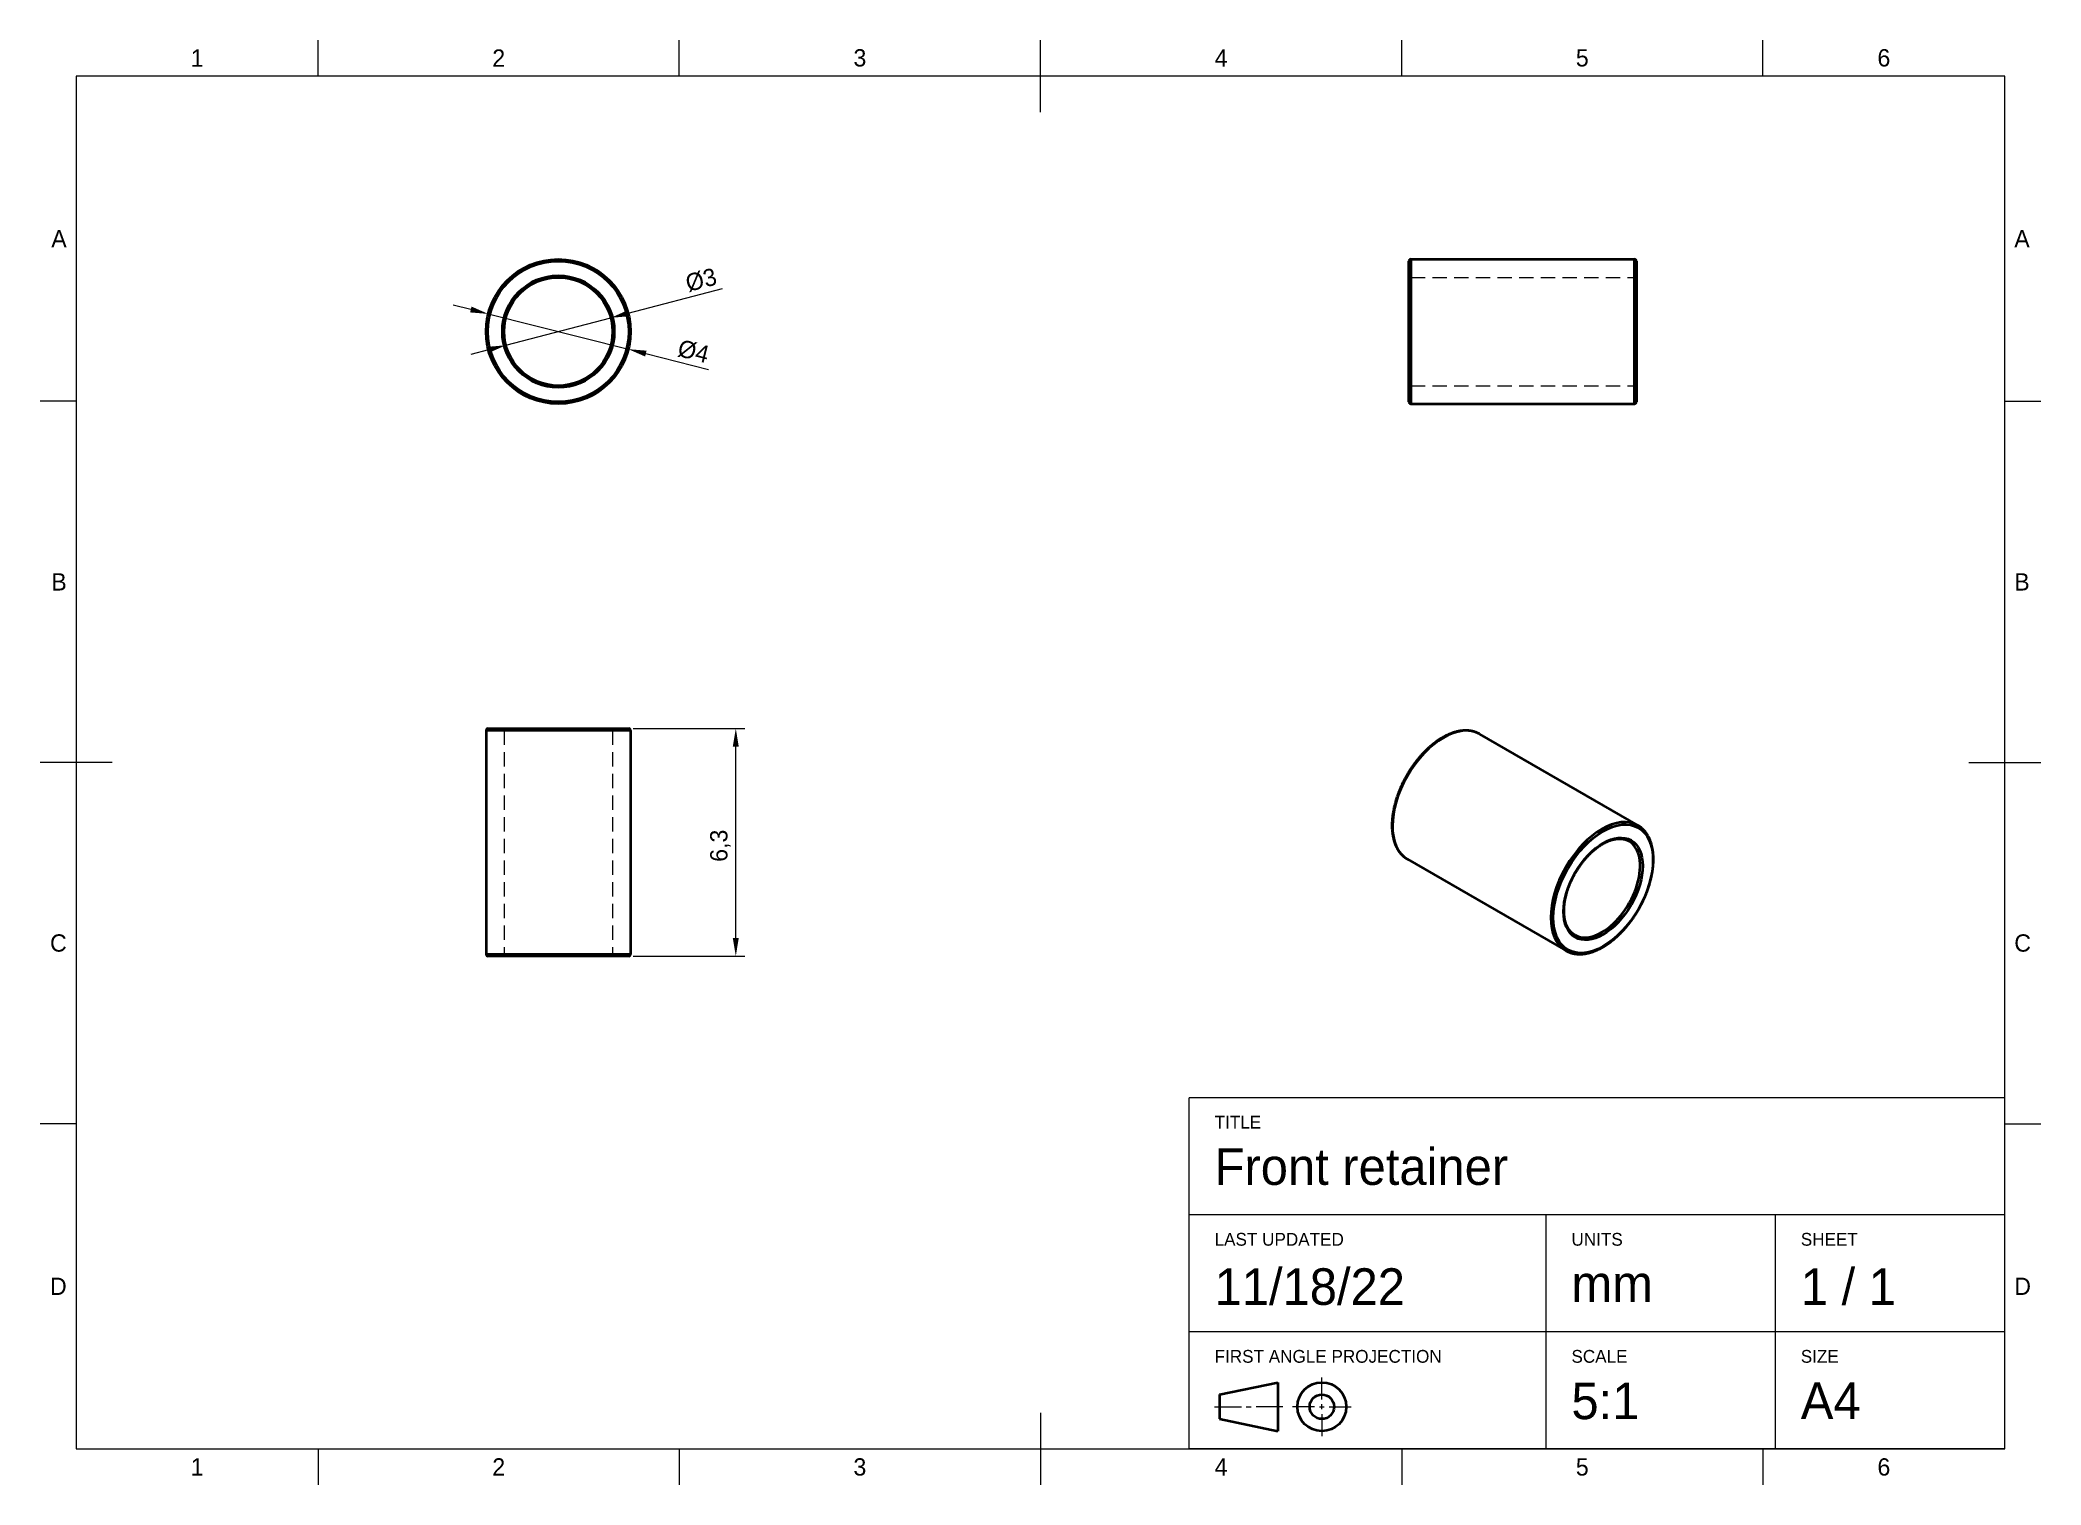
# Model space of a CAD drawing. Header units: millimetres. Extents: x 15 to 292, y 5 to 205.
import ezdxf

# ---------------------------------------------------------------- set-up
doc = ezdxf.new("R2010")
doc.units = ezdxf.units.MM
doc.linetypes.add('DraftedLine', pattern=[3, 2, -1])
for name, color, linetype in [('Annotations', 7, 'Continuous'), ('Border', 7, 'Continuous'), ('Geometries', 7, 'Continuous')]:
    doc.layers.add(name, color=color, linetype=linetype)
doc.styles.add('Shapr0', font='txt', dxfattribs={"height": 2.3925})
doc.styles.add('Shapr1', font='txt', dxfattribs={"height": 2.3925})
doc.styles.add('Shapr2', font='txt', dxfattribs={"height": 2.3925})
doc.styles.add('Shapr4', font='txt', dxfattribs={"height": 2.3925})
doc.dimstyles.new('ISO-25', dxfattribs={"dimtxt": 2.5, "dimasz": 2.5, "dimexe": 1.25, "dimexo": 0.625, "dimtad": 1, "dimtxsty": 'Standard', "dimcen": 2.5, "dimadec": 0, "dimazin": 0, "dimtfac": 1, "dimtmove": 0, "dimatfit": 3, "dimfxl": 1, "dimarcsym": 0})

# ---------------------------------------------------------------- blocks, each defined once
blk = doc.blocks.new('*D2')
at = {"layer": 'Annotations', "color": 0, "linetype": 'Continuous', "lineweight": 15}
for p, q in [((74.63, 167.7), (72.2, 168.31)), ((77.05, 167.09), (96.45, 162.21)), ((98.87, 161.6), (107.55, 159.41))]:
    blk.add_line(p, q, dxfattribs=at)
at = {"layer": 'Annotations', "color": 0}
for points in [[(74.53, 167.3), (74.73, 168.11), (77.05, 167.09)], [(98.97, 162), (98.77, 161.19), (96.45, 162.21)]]:
    blk.add_solid(points, dxfattribs=at)
at = {"layer": 'Defpoints', "color": 0}
for p in [(77.05, 167.09), (96.45, 162.21)]:
    blk.add_point(p, dxfattribs=at)
at = {"layer": 'Annotations', "color": 0, "lineweight": 15, "insert": (105.46, 161.89), "char_height": 2.393, "attachment_point": 5, "rotation": 345.8639, "style": 'Shapr2'}
blk.add_mtext('\\A1;%%c4', dxfattribs=at)
blk = doc.blocks.new('*D3')
at = {"layer": 'Annotations', "color": 0, "linetype": 'Continuous', "lineweight": 15}
for p, q in [((96.43, 167.18), (109.49, 170.59)), ((79.49, 162.75), (94.01, 166.55)), ((77.07, 162.12), (74.66, 161.49))]:
    blk.add_line(p, q, dxfattribs=at)
at = {"layer": 'Annotations', "color": 0}
for points in [[(96.32, 167.58), (96.53, 166.77), (94.01, 166.55)], [(77.18, 161.72), (76.97, 162.53), (79.49, 162.75)]]:
    blk.add_solid(points, dxfattribs=at)
at = {"layer": 'Defpoints', "color": 0}
for p in [(94.01, 166.55), (79.49, 162.75)]:
    blk.add_point(p, dxfattribs=at)
at = {"layer": 'Annotations', "color": 0, "lineweight": 15, "insert": (106.52, 171.78), "char_height": 2.393, "attachment_point": 5, "rotation": 14.6432, "style": 'Shapr2'}
blk.add_mtext('\\A1;%%c3', dxfattribs=at)
blk = doc.blocks.new('*D4')
at = {"layer": 'Annotations', "color": 0, "linetype": 'Continuous', "lineweight": 15}
for p, q in [((97.12, 109.7), (112.57, 109.7)), ((111.32, 80.7), (111.32, 107.2)), ((97.12, 78.2), (112.57, 78.2))]:
    blk.add_line(p, q, dxfattribs=at)
at = {"layer": 'Annotations', "color": 0}
for points in [[(111.73, 107.2), (110.9, 107.2), (111.32, 109.7)], [(110.9, 80.7), (111.73, 80.7), (111.32, 78.2)]]:
    blk.add_solid(points, dxfattribs=at)
at = {"layer": 'Defpoints', "color": 0}
for p in [(96.5, 109.7), (111.32, 109.7), (96.5, 78.2)]:
    blk.add_point(p, dxfattribs=at)
at = {"layer": 'Annotations', "color": 0, "lineweight": 15, "insert": (109.19, 93.48), "char_height": 2.393, "attachment_point": 5, "rotation": 90, "style": 'Shapr4'}
blk.add_mtext('\\A1;6,3', dxfattribs=at)
blk = doc.blocks.new('*U5')
at = {"layer": 'Border', "linetype": 'Continuous', "lineweight": 15}
for p, q in [((287, 58.6), (174.1, 58.6)), ((174.1, 10), (174.1, 58.6)), ((287, 10), (287, 58.6)), ((287, 42.4), (174.1, 42.4)), ((223.5, 10), (223.5, 42.4)), ((255.25, 10), (255.25, 42.4)), ((287, 26.2), (174.1, 26.2)), ((192.450088, 16.837486), (192.450088, 19.875004)), ((177.6, 15.82498), (181.312522, 15.82498)), ((181.987526, 15.82498), (182.66253, 15.82498)), ((187.050056, 15.82498), (183.337534, 15.82498)), ((191.437582, 15.82498), (188.400064, 15.82498)), ((192.112586, 15.82498), (192.78759, 15.82498)), ((192.450088, 15.487478), (192.450088, 16.162482)), ((192.450088, 14.812474), (192.450088, 11.774956)), ((193.462594, 15.82498), (196.500112, 15.82498)), ((287, 10), (174.1, 10))]:
    blk.add_line(p, q, dxfattribs=at)
at = {"layer": 'Border', "linetype": 'Continuous', "lineweight": 40}
for p, q in [((178.275004, 17.51249), (186.375052, 19.2)), ((178.275004, 17.51249), (178.275004, 14.13747)), ((186.375052, 19.2), (186.375052, 12.44996)), ((178.275004, 14.13747), (186.375052, 12.44996))]:
    blk.add_line(p, q, dxfattribs=at)
for radius in [3.37502, 1.68751]:
    blk.add_circle((192.450088, 15.82498), radius, dxfattribs=at)

msp = doc.modelspace()

# ---------------------------------------------------------------- linework, layer by layer
at = {"layer": 'Border', "linetype": 'Continuous', "lineweight": 15}
for p, q in [((53.5, 200), (53.5, 205)), ((103.5, 200), (103.5, 205)), ((153.5, 195), (153.5, 205)), ((203.5, 200), (203.5, 205)), ((253.5, 200), (253.5, 205)), ((287, 200), (20, 200)), ((20, 200), (20, 10)), ((287, 10), (287, 200)), ((20, 155), (15, 155)), ((287, 155), (292, 155)), ((25, 105), (15, 105)), ((282, 105), (292, 105)), ((20, 55), (15, 55)), ((287, 55), (292, 55)), ((153.5, 15), (153.5, 5)), ((20, 10), (287, 10)), ((53.5, 10), (53.5, 5)), ((103.5, 10), (103.5, 5)), ((203.5, 10), (203.5, 5)), ((253.5, 10), (253.5, 5))]:
    msp.add_line(p, q, dxfattribs=at)
at = {"layer": 'Geometries', "linetype": 'Continuous', "lineweight": 40}
for p, q in [((204.75, 174.65), (204.75, 154.65)), ((204.75, 174.65), (235.75, 174.65)), ((235.75, 154.65), (235.75, 174.65)), ((204.5, 154.9), (204.5, 174.4)), ((236, 174.4), (236, 154.9)), ((204.75, 154.65), (235.75, 154.65)), ((96.75, 109.45), (76.75, 109.45)), ((76.75, 109.45), (76.75, 78.45)), ((77, 109.7), (96.5, 109.7)), ((96.75, 109.45), (96.75, 78.45)), ((214.274, 108.947), (214.265, 108.952)), ((214.29, 108.938), (236.21, 96.282)), ((236.273, 96.245), (236.277, 96.243)), ((204.29, 91.618), (226.21, 78.962)), ((76.75, 78.45), (96.75, 78.45)), ((96.5, 78.2), (77, 78.2)), ((226.226, 78.953), (226.233, 78.949)), ((226.243, 78.943), (226.233, 78.949))]:
    msp.add_line(p, q, dxfattribs=at)
at = {"layer": 'Geometries', "linetype": 'DraftedLine', "lineweight": 15}
for p, q in [((204.75, 172.15), (235.75, 172.15)), ((204.75, 157.15), (235.75, 157.15)), ((79.25, 109.45), (79.25, 78.45)), ((94.25, 109.45), (94.25, 78.45))]:
    msp.add_line(p, q, dxfattribs=at)
at = {"layer": 'Geometries', "linetype": 'Continuous', "lineweight": 40, "flags": 128}
for points in [[(214.265, 108.952), (214.246, 108.963), (214.197, 108.99), (214.147, 109.016), (214.097, 109.042), (214.046, 109.066), (213.995, 109.09), (213.944, 109.113), (213.892, 109.135), (213.84, 109.157), (213.787, 109.178), (213.734, 109.197), (213.68, 109.216), (213.626, 109.235), (213.572, 109.252), (213.517, 109.269), (213.462, 109.285), (213.407, 109.3), (213.351, 109.314), (213.294, 109.327), (213.238, 109.34), (213.181, 109.351), (213.123, 109.362), (213.066, 109.372), (213.008, 109.382), (212.949, 109.39), (212.891, 109.398), (212.831, 109.404), (212.772, 109.41), (212.712, 109.415), (212.652, 109.42), (212.592, 109.423), (212.531, 109.426), (212.47, 109.427), (212.409, 109.428), (212.347, 109.428), (212.286, 109.428), (212.224, 109.426), (212.161, 109.423), (212.098, 109.42), (212.036, 109.416), (211.972, 109.411), (211.909, 109.405), (211.845, 109.399), (211.781, 109.391), (211.717, 109.383), (211.653, 109.374), (211.588, 109.364), (211.524, 109.353), (211.459, 109.341), (211.394, 109.329), (211.328, 109.315), (211.263, 109.301), (211.197, 109.286), (211.131, 109.27), (211.065, 109.254), (210.999, 109.236), (210.933, 109.218), (210.866, 109.199), (210.8, 109.179), (210.733, 109.158), (210.666, 109.137), (210.599, 109.114), (210.532, 109.091), (210.465, 109.067), (210.397, 109.042), (210.33, 109.017), (210.263, 108.99), (210.195, 108.963), (210.127, 108.935), (210.06, 108.906), (209.992, 108.877), (209.924, 108.847), (209.856, 108.815), (209.788, 108.784), (209.721, 108.751), (209.653, 108.717), (209.585, 108.683), (209.517, 108.648), (209.449, 108.612), (209.381, 108.576), (209.313, 108.539), (209.245, 108.501), (209.177, 108.462), (209.109, 108.423), (209.041, 108.382), (208.973, 108.341), (208.905, 108.3), (208.837, 108.257), (208.769, 108.214), (208.702, 108.17), (208.634, 108.126), (208.567, 108.08), (208.499, 108.035), (208.432, 107.988), (208.364, 107.94), (208.297, 107.892), (208.23, 107.844), (208.163, 107.794), (208.096, 107.744), (208.029, 107.693), (207.962, 107.642), (207.896, 107.59), (207.829, 107.537), (207.763, 107.484), (207.697, 107.43), (207.631, 107.375), (207.565, 107.32), (207.499, 107.264), (207.434, 107.207), (207.368, 107.15), (207.303, 107.092), (207.238, 107.033), (207.173, 106.974), (207.109, 106.915), (207.044, 106.855), (206.98, 106.794), (206.916, 106.732), (206.853, 106.67), (206.789, 106.608), (206.726, 106.545), (206.663, 106.481), (206.6, 106.417), (206.537, 106.352), (206.475, 106.286), (206.413, 106.221), (206.351, 106.154), (206.289, 106.087), (206.228, 106.02), (206.167, 105.952), (206.106, 105.883), (206.046, 105.814), (205.986, 105.745), (205.926, 105.675), (205.866, 105.604), (205.807, 105.533), (205.748, 105.462), (205.689, 105.39), (205.631, 105.318), (205.573, 105.245), (205.516, 105.172), (205.458, 105.098), (205.401, 105.024), (205.345, 104.949), (205.288, 104.874), (205.233, 104.799), (205.177, 104.723), (205.122, 104.647), (205.067, 104.571), (205.013, 104.494), (204.959, 104.416), (204.905, 104.339), (204.852, 104.261), (204.799, 104.182), (204.747, 104.104), (204.695, 104.025), (204.643, 103.945), (204.592, 103.865), (204.541, 103.785), (204.491, 103.705), (204.441, 103.624), (204.391, 103.543), (204.342, 103.462), (204.294, 103.38), (204.246, 103.299), (204.198, 103.217), (204.151, 103.134), (204.104, 103.052), (204.057, 102.969), (204.012, 102.886), (203.966, 102.802), (203.921, 102.719), (203.877, 102.635), (203.833, 102.551), (203.79, 102.467), (203.747, 102.382), (203.704, 102.298), (203.662, 102.213), (203.621, 102.128), (203.58, 102.043), (203.539, 101.958), (203.499, 101.872), (203.46, 101.787), (203.421, 101.701), (203.383, 101.615), (203.345, 101.529), (203.308, 101.443), (203.271, 101.357), (203.235, 101.271), (203.199, 101.184), (203.164, 101.098), (203.129, 101.011), (203.095, 100.925), (203.062, 100.838), (203.029, 100.751), (202.996, 100.665), (202.965, 100.578), (202.933, 100.491), (202.903, 100.404), (202.873, 100.317), (202.843, 100.23), (202.814, 100.144), (202.786, 100.057), (202.758, 99.97), (202.731, 99.883), (202.704, 99.796), (202.678, 99.71), (202.653, 99.623), (202.628, 99.536), (202.604, 99.45), (202.58, 99.363), (202.557, 99.277), (202.535, 99.191), (202.513, 99.104), (202.492, 99.018), (202.471, 98.932), (202.451, 98.846), (202.432, 98.761), (202.413, 98.675), (202.395, 98.589), (202.378, 98.504), (202.361, 98.419), (202.344, 98.334), (202.329, 98.249), (202.314, 98.164), (202.299, 98.08), (202.286, 97.995), (202.273, 97.911), (202.26, 97.827), (202.248, 97.744), (202.237, 97.66), (202.227, 97.577), (202.217, 97.494), (202.207, 97.411), (202.199, 97.329), (202.191, 97.246), (202.184, 97.164), (202.177, 97.083), (202.171, 97.001), (202.165, 96.92), (202.161, 96.839), (202.157, 96.759), (202.153, 96.678), (202.15, 96.598), (202.148, 96.519), (202.147, 96.44), (202.146, 96.361), (202.146, 96.282), (202.146, 96.204), (202.147, 96.126), (202.149, 96.048), (202.151, 95.971), (202.154, 95.895), (202.158, 95.818), (202.162, 95.742), (202.167, 95.667), (202.173, 95.591), (202.18, 95.517), (202.186, 95.442), (202.194, 95.368), (202.202, 95.295), (202.211, 95.222), (202.221, 95.149), (202.231, 95.077), (202.242, 95.006), (202.254, 94.935), (202.266, 94.864), (202.279, 94.794), (202.292, 94.724), (202.306, 94.655), (202.321, 94.586), (202.337, 94.518), (202.353, 94.45), (202.369, 94.383), (202.387, 94.316), (202.405, 94.25), (202.423, 94.185), (202.443, 94.12), (202.463, 94.055), (202.483, 93.992), (202.504, 93.928), (202.526, 93.866), (202.548, 93.803), (202.572, 93.742), (202.595, 93.681), (202.619, 93.621), (202.644, 93.561), (202.67, 93.502), (202.696, 93.443), (202.723, 93.385), (202.75, 93.328), (202.778, 93.272), (202.807, 93.216), (202.836, 93.16), (202.865, 93.106), (202.896, 93.052), (202.927, 92.998), (202.958, 92.946), (202.99, 92.894), (203.023, 92.843), (203.056, 92.792), (203.09, 92.742), (203.124, 92.693), (203.159, 92.644), (203.195, 92.597), (203.231, 92.549), (203.267, 92.503), (203.304, 92.457), (203.342, 92.412), (203.38, 92.368), (203.419, 92.325), (203.458, 92.282), (203.498, 92.24), (203.538, 92.199), (203.579, 92.158), (203.621, 92.118), (203.662, 92.079), (203.705, 92.041), (203.748, 92.003), (203.791, 91.966), (203.835, 91.93), (203.879, 91.895), (203.924, 91.861), (203.969, 91.827), (204.015, 91.794), (204.061, 91.762), (204.108, 91.73), (204.155, 91.7), (204.203, 91.67), (204.251, 91.64), (204.275, 91.626)], [(227.321, 81.214), (227.297, 81.231), (227.259, 81.257), (227.222, 81.285), (227.185, 81.313), (227.149, 81.342), (227.114, 81.371), (227.079, 81.402), (227.044, 81.433), (227.01, 81.465), (226.976, 81.497), (226.943, 81.53), (226.911, 81.564), (226.879, 81.599), (226.847, 81.634), (226.816, 81.671), (226.786, 81.707), (226.756, 81.745), (226.726, 81.783), (226.697, 81.822), (226.669, 81.861), (226.641, 81.902), (226.614, 81.943), (226.587, 81.984), (226.561, 82.026), (226.536, 82.069), (226.511, 82.113), (226.486, 82.157), (226.462, 82.202), (226.439, 82.247), (226.416, 82.293), (226.394, 82.34), (226.372, 82.387), (226.351, 82.435), (226.33, 82.483), (226.31, 82.533), (226.291, 82.582), (226.272, 82.633), (226.254, 82.684), (226.236, 82.735), (226.219, 82.787), (226.202, 82.84), (226.186, 82.893), (226.171, 82.947), (226.156, 83.001), (226.142, 83.056), (226.128, 83.112), (226.115, 83.168), (226.103, 83.224), (226.091, 83.282), (226.079, 83.339), (226.069, 83.397), (226.059, 83.456), (226.049, 83.515), (226.04, 83.575), (226.032, 83.635), (226.024, 83.696), (226.017, 83.757), (226.011, 83.818), (226.005, 83.88), (226, 83.943), (225.995, 84.006), (225.991, 84.069), (225.988, 84.133), (225.985, 84.197), (225.983, 84.262), (225.981, 84.327), (225.98, 84.393), (225.98, 84.459), (225.98, 84.525), (225.981, 84.592), (225.983, 84.659), (225.985, 84.726), (225.988, 84.794), (225.991, 84.862), (225.995, 84.931), (226, 85), (226.005, 85.069), (226.011, 85.138), (226.018, 85.208), (226.025, 85.278), (226.033, 85.348), (226.041, 85.419), (226.05, 85.49), (226.06, 85.561), (226.07, 85.633), (226.081, 85.704), (226.092, 85.776), (226.104, 85.848), (226.117, 85.921), (226.13, 85.993), (226.144, 86.066), (226.159, 86.139), (226.174, 86.212), (226.19, 86.286), (226.206, 86.359), (226.223, 86.433), (226.241, 86.507), (226.259, 86.581), (226.278, 86.655), (226.297, 86.729), (226.317, 86.804), (226.337, 86.878), (226.359, 86.953), (226.38, 87.027), (226.403, 87.102), (226.426, 87.177), (226.449, 87.252), (226.473, 87.326), (226.498, 87.401), (226.523, 87.476), (226.549, 87.551), (226.575, 87.626), (226.602, 87.701), (226.629, 87.776), (226.657, 87.851), (226.686, 87.926), (226.715, 88.001), (226.745, 88.076), (226.775, 88.151), (226.806, 88.225), (226.837, 88.3), (226.869, 88.375), (226.901, 88.449), (226.934, 88.523), (226.967, 88.598), (227.001, 88.672), (227.036, 88.746), (227.071, 88.82), (227.106, 88.894), (227.142, 88.967), (227.178, 89.041), (227.215, 89.114), (227.253, 89.187), (227.291, 89.26), (227.329, 89.333), (227.368, 89.405), (227.407, 89.477), (227.447, 89.549), (227.487, 89.621), (227.528, 89.693), (227.569, 89.764), (227.61, 89.835), (227.652, 89.906), (227.695, 89.977), (227.738, 90.047), (227.781, 90.117), (227.825, 90.186), (227.869, 90.256), (227.913, 90.325), (227.958, 90.393), (228.004, 90.462), (228.049, 90.53), (228.096, 90.597), (228.142, 90.664), (228.189, 90.731), (228.236, 90.798), (228.284, 90.864), (228.332, 90.93), (228.38, 90.995), (228.429, 91.06), (228.477, 91.124), (228.527, 91.189), (228.576, 91.252), (228.626, 91.315), (228.677, 91.378), (228.727, 91.44), (228.778, 91.502), (228.829, 91.564), (228.881, 91.624), (228.932, 91.685), (228.984, 91.745), (229.037, 91.804), (229.089, 91.863), (229.142, 91.921), (229.195, 91.979), (229.248, 92.036), (229.302, 92.093), (229.355, 92.149), (229.409, 92.205), (229.464, 92.26), (229.518, 92.315), (229.573, 92.369), (229.627, 92.422), (229.682, 92.475), (229.737, 92.527), (229.793, 92.579), (229.848, 92.63), (229.904, 92.68), (229.96, 92.73), (230.016, 92.779), (230.072, 92.828), (230.128, 92.876), (230.184, 92.923), (230.241, 92.97), (230.297, 93.016), (230.354, 93.061), (230.411, 93.106), (230.467, 93.15), (230.524, 93.193), (230.581, 93.236), (230.638, 93.278), (230.695, 93.319), (230.753, 93.36), (230.81, 93.4), (230.867, 93.439), (230.924, 93.478), (230.982, 93.516), (231.039, 93.553), (231.096, 93.589), (231.154, 93.625), (231.211, 93.66), (231.268, 93.694), (231.325, 93.728), (231.383, 93.761), (231.44, 93.793), (231.497, 93.824), (231.554, 93.855), (231.611, 93.885), (231.668, 93.914), (231.725, 93.942), (231.782, 93.97), (231.839, 93.996), (231.895, 94.023), (231.952, 94.048), (232.008, 94.072), (232.065, 94.096), (232.121, 94.119), (232.177, 94.142), (232.233, 94.163), (232.289, 94.184), (232.345, 94.204), (232.4, 94.223), (232.456, 94.241), (232.511, 94.259), (232.566, 94.276), (232.621, 94.292), (232.675, 94.307), (232.73, 94.321), (232.784, 94.335), (232.838, 94.348), (232.892, 94.36), (232.946, 94.371), (232.999, 94.382), (233.052, 94.392), (233.105, 94.401), (233.158, 94.409), (233.211, 94.416), (233.263, 94.423), (233.315, 94.429), (233.367, 94.434), (233.418, 94.438), (233.47, 94.441), (233.521, 94.444), (233.571, 94.446), (233.622, 94.447), (233.672, 94.447), (233.722, 94.446), (233.771, 94.445), (233.82, 94.443), (233.869, 94.44), (233.918, 94.436), (233.966, 94.431), (234.014, 94.426), (234.062, 94.42), (234.11, 94.413), (234.157, 94.405), (234.203, 94.397), (234.25, 94.387), (234.296, 94.377), (234.341, 94.366), (234.387, 94.354), (234.432, 94.342), (234.476, 94.328), (234.521, 94.314), (234.564, 94.299), (234.608, 94.283), (234.651, 94.267), (234.694, 94.249), (234.736, 94.231), (234.778, 94.212), (234.814, 94.195)], [(231.335, 79.445), (231.371, 79.466), (231.439, 79.506), (231.507, 79.546), (231.575, 79.588), (231.643, 79.63), (231.71, 79.673), (231.778, 79.717), (231.846, 79.761), (231.913, 79.806), (231.981, 79.852), (232.048, 79.898), (232.116, 79.945), (232.183, 79.993), (232.25, 80.042), (232.317, 80.091), (232.384, 80.141), (232.451, 80.191), (232.518, 80.243), (232.584, 80.295), (232.651, 80.347), (232.717, 80.4), (232.783, 80.454), (232.849, 80.509), (232.915, 80.564), (232.981, 80.62), (233.047, 80.676), (233.112, 80.733), (233.177, 80.791), (233.242, 80.849), (233.307, 80.908), (233.372, 80.967), (233.436, 81.027), (233.501, 81.088), (233.565, 81.149), (233.628, 81.211), (233.692, 81.274), (233.755, 81.337), (233.819, 81.4), (233.882, 81.464), (233.944, 81.529), (234.007, 81.594), (234.069, 81.66), (234.131, 81.726), (234.192, 81.793), (234.254, 81.86), (234.315, 81.928), (234.376, 81.996), (234.436, 82.065), (234.496, 82.135), (234.556, 82.204), (234.616, 82.275), (234.675, 82.345), (234.734, 82.417), (234.793, 82.488), (234.852, 82.561), (234.91, 82.633), (234.967, 82.706), (235.025, 82.78), (235.082, 82.854), (235.138, 82.928), (235.195, 83.003), (235.251, 83.078), (235.306, 83.154), (235.362, 83.23), (235.417, 83.306), (235.471, 83.383), (235.525, 83.46), (235.579, 83.538), (235.632, 83.616), (235.685, 83.694), (235.738, 83.773), (235.79, 83.852), (235.842, 83.931), (235.893, 84.011), (235.944, 84.091), (235.994, 84.171), (236.044, 84.252), (236.094, 84.332), (236.143, 84.414), (236.192, 84.495), (236.24, 84.577), (236.288, 84.659), (236.335, 84.741), (236.382, 84.824), (236.429, 84.907), (236.475, 84.99), (236.52, 85.073), (236.565, 85.156), (236.61, 85.24), (236.654, 85.324), (236.698, 85.408), (236.741, 85.493), (236.783, 85.577), (236.825, 85.662), (236.867, 85.747), (236.908, 85.832), (236.949, 85.917), (236.989, 86.002), (237.028, 86.088), (237.067, 86.174), (237.106, 86.259), (237.144, 86.345), (237.181, 86.431), (237.218, 86.517), (237.255, 86.604), (237.291, 86.69), (237.326, 86.776), (237.361, 86.863), (237.395, 86.95), (237.428, 87.036), (237.462, 87.123), (237.494, 87.21), (237.526, 87.296), (237.557, 87.383), (237.588, 87.47), (237.619, 87.557), (237.648, 87.644), (237.677, 87.73), (237.706, 87.817), (237.734, 87.904), (237.761, 87.991), (237.788, 88.078), (237.814, 88.164), (237.84, 88.251), (237.865, 88.338), (237.889, 88.424), (237.913, 88.511), (237.936, 88.597), (237.959, 88.684), (237.981, 88.77), (238.002, 88.856), (238.023, 88.942), (238.043, 89.028), (238.062, 89.114), (238.081, 89.2), (238.1, 89.285), (238.117, 89.37), (238.134, 89.456), (238.151, 89.541), (238.167, 89.626), (238.182, 89.71), (238.196, 89.795), (238.21, 89.879), (238.224, 89.964), (238.236, 90.048), (238.248, 90.131), (238.26, 90.215), (238.27, 90.298), (238.28, 90.381), (238.29, 90.464), (238.299, 90.547), (238.307, 90.629), (238.314, 90.711), (238.321, 90.793), (238.327, 90.874), (238.333, 90.956), (238.338, 91.037), (238.342, 91.117), (238.346, 91.198), (238.349, 91.278), (238.351, 91.357), (238.353, 91.437), (238.354, 91.516), (238.354, 91.595), (238.354, 91.673), (238.353, 91.751), (238.352, 91.828), (238.349, 91.906), (238.347, 91.983), (238.343, 92.059), (238.339, 92.135), (238.334, 92.211), (238.329, 92.286), (238.322, 92.361), (238.316, 92.435), (238.308, 92.51), (238.3, 92.583), (238.291, 92.656), (238.282, 92.729), (238.272, 92.801), (238.261, 92.873), (238.25, 92.944), (238.238, 93.015), (238.225, 93.085), (238.212, 93.155), (238.198, 93.225), (238.183, 93.294), (238.168, 93.362), (238.152, 93.43), (238.136, 93.497), (238.119, 93.564), (238.101, 93.63), (238.082, 93.696), (238.063, 93.761), (238.043, 93.825), (238.023, 93.89), (238.002, 93.953), (237.981, 94.016), (237.958, 94.078), (237.935, 94.14), (237.912, 94.201), (237.888, 94.261), (237.863, 94.321), (237.838, 94.381), (237.812, 94.439), (237.785, 94.497), (237.758, 94.555), (237.73, 94.612), (237.702, 94.668), (237.673, 94.723), (237.643, 94.778), (237.613, 94.832), (237.583, 94.886), (237.551, 94.939), (237.519, 94.991), (237.487, 95.042), (237.454, 95.093), (237.42, 95.143), (237.386, 95.193), (237.351, 95.241), (237.316, 95.289), (237.28, 95.337), (237.244, 95.383), (237.207, 95.429), (237.169, 95.474), (237.131, 95.519), (237.093, 95.562), (237.053, 95.605), (237.014, 95.648), (236.974, 95.689), (236.933, 95.73), (236.892, 95.77), (236.85, 95.809), (236.808, 95.848), (236.765, 95.886), (236.722, 95.923), (236.678, 95.959), (236.634, 95.994), (236.589, 96.029), (236.544, 96.063), (236.499, 96.096), (236.453, 96.129), (236.406, 96.161), (236.359, 96.191), (236.312, 96.222), (236.277, 96.243)], [(234.814, 94.195), (234.819, 94.192), (234.86, 94.172), (234.885, 94.159)], [(236.273, 96.245), (236.264, 96.251), (236.224, 96.274)], [(234.885, 94.159), (234.901, 94.15), (234.941, 94.128), (234.95, 94.123)], [(227.378, 81.177), (227.373, 81.18), (227.335, 81.205), (227.321, 81.214)], [(227.45, 81.133), (227.412, 81.155), (227.378, 81.177)], [(226.243, 78.943), (226.269, 78.929), (226.318, 78.902), (226.368, 78.876), (226.418, 78.851), (226.469, 78.827), (226.52, 78.803), (226.572, 78.78), (226.624, 78.758), (226.676, 78.737), (226.729, 78.716), (226.782, 78.697), (226.836, 78.678), (226.89, 78.66), (226.944, 78.643), (226.999, 78.626), (227.054, 78.611), (227.11, 78.596), (227.166, 78.582), (227.222, 78.569), (227.279, 78.557), (227.336, 78.545), (227.394, 78.535), (227.452, 78.525), (227.51, 78.516), (227.568, 78.508), (227.627, 78.5), (227.686, 78.494), (227.746, 78.488), (227.806, 78.483), (227.866, 78.479), (227.926, 78.476), (227.987, 78.474), (228.048, 78.472), (228.109, 78.472), (228.171, 78.472), (228.233, 78.473), (228.295, 78.475), (228.358, 78.477), (228.42, 78.481), (228.483, 78.485), (228.546, 78.491), (228.61, 78.497), (228.674, 78.504), (228.738, 78.511), (228.802, 78.52), (228.866, 78.529), (228.931, 78.539), (228.996, 78.551), (229.061, 78.562), (229.126, 78.575), (229.191, 78.589), (229.257, 78.603), (229.323, 78.618), (229.388, 78.634), (229.455, 78.651), (229.521, 78.669), (229.587, 78.688), (229.654, 78.707), (229.72, 78.727), (229.787, 78.748), (229.854, 78.77), (229.921, 78.793), (229.988, 78.816), (230.055, 78.84), (230.123, 78.865), (230.19, 78.891), (230.258, 78.918), (230.325, 78.945), (230.393, 78.973), (230.46, 79.002), (230.528, 79.032), (230.596, 79.063), (230.664, 79.094), (230.732, 79.126), (230.8, 79.159), (230.868, 79.193), (230.936, 79.227), (231.004, 79.262), (231.072, 79.298), (231.14, 79.335), (231.208, 79.373), (231.276, 79.411), (231.335, 79.445)]]:
    msp.add_lwpolyline(points, dxfattribs=at)
at = {"layer": 'Geometries', "linetype": 'Continuous', "lineweight": 40}
for radius in [10, 9.75, 7.75, 7.5]:
    msp.add_circle((86.75, 164.65), radius, dxfattribs=at)
for centre, start, end in [((204.75, 174.4), 90, 180), ((235.75, 174.4), 0, 90), ((204.75, 154.9), 180, 270), ((235.75, 154.9), 270, 0), ((77, 109.45), 90, 180), ((96.5, 109.45), 0, 90), ((77, 78.45), 180, 270), ((96.5, 78.45), 270, 0)]:
    msp.add_arc(centre, 0.25, start, end, dxfattribs=at)
at = {"layer": 'Geometries', "linetype": 'DraftedLine', "lineweight": 15}
for centre, start, end in [((204.75, 172.4), 180, 270), ((235.75, 172.4), 270, 0), ((204.75, 156.9), 90, 180), ((235.75, 156.9), 0, 90), ((79, 109.45), 0, 90), ((94.5, 109.45), 90, 180), ((79, 78.45), 270, 0), ((94.5, 78.45), 180, 270)]:
    msp.add_arc(centre, 0.25, start, end, dxfattribs=at)
at = {"layer": 'Geometries', "linetype": 'Continuous', "lineweight": 40}
for centre, major_axis, start_param, end_param in [((209.29, 100.278), (5, 8.66), 0.0029687, 3.1387191), ((209.29, 100.278), (5, 8.66), 0, 0.0029687), ((231.21, 87.622), (-5, -8.66), 3.1415927, 6.2831853), ((231.21, 87.622), (-5, -8.66), 3.1388813, 3.1415927), ((209.29, 100.278), (5, 8.66), 3.1387191, 3.1415927), ((231.21, 87.622), (3.75, 6.495), 3.9269908, 6.2861098), ((231.21, 87.622), (3.75, 6.495), 3.1386393, 3.1415927), ((231.21, 87.622), (3.75, 6.495), 3.1415927, 3.9269908), ((231.21, 87.622), (-5, -8.66), 0, 0.002933)]:
    msp.add_ellipse(centre, major_axis=major_axis, ratio=0.5773503, start_param=start_param, end_param=end_param, dxfattribs=at)
for major_axis in [(4.875, 8.444), (-3.875, -6.712)]:
    msp.add_ellipse((231.387, 87.52), major_axis=major_axis, ratio=0.5773503, dxfattribs=at)

# ---------------------------------------------------------------- block references
msp.add_blockref('*U5', (0, 0))

# ---------------------------------------------------------------- texts
at = {"layer": 'Border', "linetype": 'Continuous', "lineweight": 15, "char_height": 2.393, "width": 2.3925, "style": 'Shapr0'}
for s, insert, attachment_point in [('1', (36.75, 201.304), 8), ('2', (78.5, 201.304), 8), ('3', (128.5, 201.304), 8), ('4', (178.5, 201.304), 8), ('5', (228.5, 201.304), 8), ('6', (270.25, 201.304), 8), ('A', (18.696, 177.5), 6), ('A', (288.304, 177.5), 4), ('B', (18.696, 130), 6), ('B', (288.304, 130), 4), ('C', (18.696, 80), 6), ('C', (288.304, 80), 4), ('D', (18.696, 32.5), 6), ('D', (288.304, 32.5), 4), ('1', (36.75, 8.696), 2), ('2', (78.5, 8.696), 2), ('3', (128.5, 8.696), 2), ('4', (178.5, 8.696), 2), ('5', (228.5, 8.696), 2), ('6', (270.25, 8.696), 2)]:
    msp.add_mtext(s, dxfattribs=dict(at, insert=insert, attachment_point=attachment_point))
at = {"layer": 'Border', "linetype": 'Continuous', "lineweight": 15, "attachment_point": 7, "style": 'Shapr1'}
for s, insert, char_height in [('TITLE', (177.6, 54.33), 1.7705), ('Front retainer', (177.6, 46.466), 5.06253), ('LAST UPDATED', (177.6, 38.092), 1.77045), ('UNITS', (227, 38.092), 1.7705), ('SHEET', (258.75, 38.092), 1.7705), ('11/18/22', (177.6, 29.856), 5.0625), ('mm', (227, 30.337), 5.0625), ('1 / 1', (258.75, 29.856), 5.0625), ('FIRST ANGLE PROJECTION', (177.6, 21.892), 1.77045), ('SCALE', (227, 21.892), 1.7705), ('SIZE', (258.75, 21.892), 1.7705), ('5:1', (227, 14.037), 5.0625), ('A4', (258.75, 14.137), 5.0625)]:
    msp.add_mtext(s, dxfattribs=dict(at, insert=insert, char_height=char_height))

# ---------------------------------------------------------------- dimensions: what is measured, and where the dimension line sits
at = {"layer": 'Annotations', "linetype": 'Continuous', "lineweight": 15}
for p1, p2, picture, middle in [((79.494, 162.754), (94.006, 166.546), '*D3', (106.998, 169.94)), ((77.053, 167.092), (96.447, 162.208), '*D2', (104.992, 160.056))]:
    dim = msp.add_diameter_dim_2p(p1=p1, p2=p2, dimstyle='ISO-25', override={"dimscale": 1, "dimgap": 0.7, "dimdec": 2, "dimlfac": 0.2, "dimzin": 8, "dimdsep": 44, "dimtxsty": 'Shapr2', "dimadec": 2, "dimtol": 0, "dimlim": 0, "dimtp": 0, "dimtm": 0, "dimtfac": 0.6, "dimtdec": 8, "dimfrac": 2, "dimtolj": 1, "dimlwd": 15, "dimlwe": 15}, dxfattribs=at)
    dim.commit()
    dim.dimension.update_dxf_attribs({"geometry": picture, "text_midpoint": middle, "dimtype": 163})
dim = msp.add_linear_dim(base=(111.318, 109.7), p1=(96.5, 78.2), p2=(96.5, 109.7), angle=270, dimstyle='ISO-25', override={"dimscale": 1, "dimgap": 0.7, "dimdec": 2, "dimlfac": 0.2, "dimzin": 8, "dimdsep": 44, "dimtxsty": 'Shapr4', "dimse1": 0, "dimse2": 0, "dimadec": 2, "dimtol": 0, "dimlim": 0, "dimtp": 0, "dimtm": 0, "dimtfac": 0.6, "dimtdec": 8, "dimfrac": 2, "dimtolj": 1, "dimlwd": 15, "dimlwe": 15}, dxfattribs=at)
dim.commit()
dim.dimension.update_dxf_attribs({"geometry": '*D4', "text_midpoint": (111.318, 93.484), "dimtype": 160})

doc.saveas('drawing.dxf')
